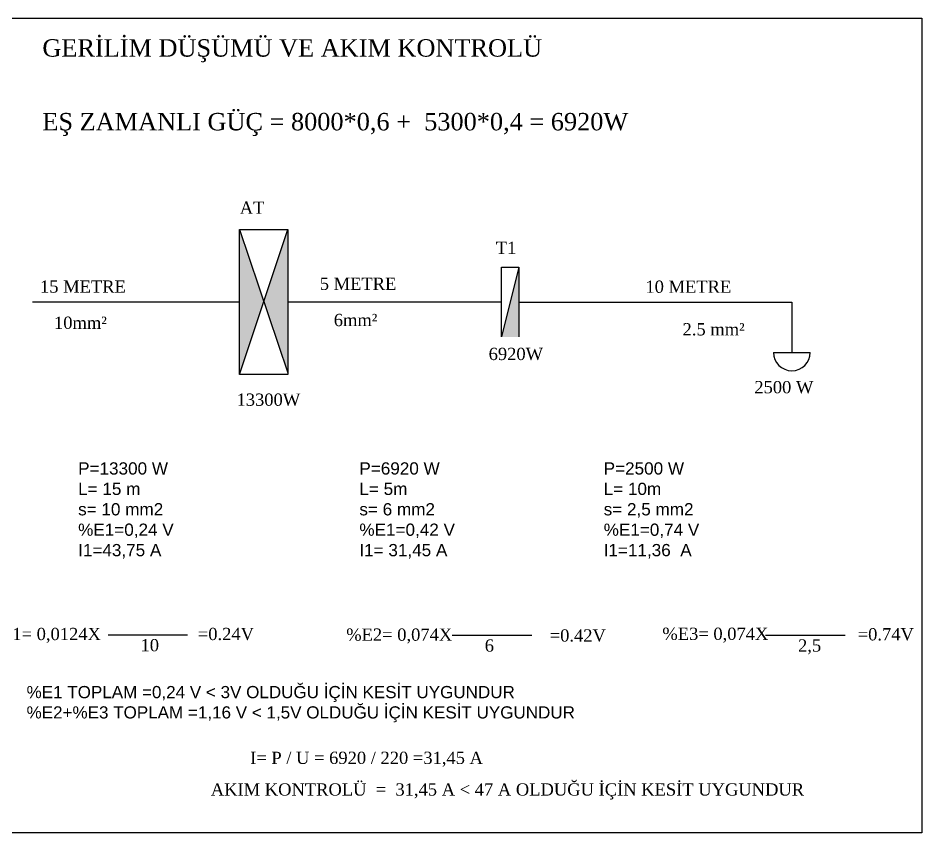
# Model space of a CAD drawing. Header units: millimetres. Extents: x 1527 to 1731, y 654 to 738.
# Drawn here: x 1626.7 to 1678.6, y 653.5 to 700.3 of the extents above; entities that cross this region are included whole.
import ezdxf

# ---------------------------------------------------------------- set-up
doc = ezdxf.new("R2010")
doc.units = ezdxf.units.MM
doc.styles.get("Standard").update_dxf_attribs({"font": 'arial.ttf'})

msp = doc.modelspace()

# ---------------------------------------------------------------- hatches: boundary and pattern name
h = msp.add_hatch(color=256)
h.paths.add_polyline_path([(1639.436, 688.191), (1639.436, 679.864), (1640.83, 684.052)])
h.paths.add_polyline_path([(1640.83, 684.052), (1642.208, 679.963), (1642.208, 688.191), (1642.208, 688.191)])
msp.add_hatch(color=256).paths.add_polyline_path([(1640.83, 684.052), (1642.208, 679.963), (1642.208, 688.191), (1642.208, 688.191)])
h = msp.add_hatch(color=256)
h.dxf.hatch_style = 1
h.paths.add_polyline_path([(1655.472, 686.031), (1654.472, 682.03), (1655.472, 682.03)])

# ---------------------------------------------------------------- linework, layer by layer
for p, q in [((1639.436, 679.864), (1642.208, 688.191)), ((1639.436, 688.191), (1642.208, 679.963)), ((1654.472, 684.031), (1654.472, 686.031)), ((1654.472, 686.031), (1655.472, 686.031)), ((1655.472, 686.031), (1654.472, 682.03)), ((1655.472, 686.031), (1655.472, 682.03)), ((1639.436, 684.027), (1627.548, 684.027)), ((1654.472, 684.027), (1642.208, 684.027)), ((1654.472, 682.03), (1654.472, 684.031)), ((1655.472, 684.018), (1671.155, 684.018)), ((1671.155, 684.018), (1671.155, 681.14)), ((1670.1, 681.14), (1671.155, 681.14)), ((1671.155, 681.14), (1672.21, 681.14)), ((1631.89, 664.919), (1636.453, 664.919)), ((1651.654, 664.9), (1656.217, 664.9)), ((1669.647, 664.9), (1674.21, 664.9))]:
    msp.add_line(p, q)
for points in [[(1624.087, 700.336), (1678.623, 700.336), (1678.623, 653.542), (1624.087, 653.542)], [(1639.436, 679.864), (1639.436, 688.191), (1642.208, 688.191), (1642.208, 679.864)]]:
    msp.add_lwpolyline(points, close=True)
msp.add_arc((1671.155, 681.14), 1.055, 180, 0)

# ---------------------------------------------------------------- texts
at = {"attachment_point": 1}
for s, width, gutter_width, heights, insert, char_height in [('{\\fTimes New Roman|b0|i0|c162|p18;GERİLİM DÜŞÜMÜ VE AKIM KONTROLÜ}', 42.46117, 0.879, [0.732], (1628.114, 699.121), 1), ('{\\fTimes New Roman|b0|i0|c162|p18;EŞ ZAMANLI GÜÇ = 8000*0,6 +  5300*0,4 = 6920W}', 42.46117, 0.879, [1.754], (1628.114, 694.887), 1), ('{\\fTimes New Roman|b0|i0|c162|p18;AT}', 6.63551, 0.879, [0], (1639.45, 689.798), 0.70341), ('{\\fTimes New Roman|b0|i0|c162|p18;T1\\fMS Shell Dlg 2|b0|i0|c162|p0;\\H0.70833x;\\P\\fTimes New Roman|b0|i0|c162|p18;\\H1.41177x;    }', 6.63551, 0.879, [0], (1654.153, 687.497), 0.70341), ('{\\fTimes New Roman|b0|i0|c162|p18;15 METRE    }', 6.63551, 0.879, [0], (1627.981, 685.271), 0.70341), ('{\\fTimes New Roman|b0|i0|c162|p18;5 METRE    }', 6.63551, 0.879, [0], (1644.046, 685.428), 0.70341), ('{\\fTimes New Roman|b0|i0|c162|p18;10 METRE    }', 6.63551, 0.879, [0], (1662.745, 685.261), 0.70341), ('{\\fTimes New Roman|b0|i0|c162|p18;10mm²\\fMS Shell Dlg 2|b0|i0|c162|p0;\\H0.70833x;\\P\\fTimes New Roman|b0|i0|c162|p18;\\H1.41177x;    }', 6.63551, 0.879, [0], (1628.784, 683.192), 0.70341), ('{\\fTimes New Roman|b0|i0|c162|p18;6mm²\\fMS Shell Dlg 2|b0|i0|c162|p0;\\H0.70833x;\\P\\fTimes New Roman|b0|i0|c162|p18;\\H1.41177x;    }', 6.63551, 0.879, [0], (1644.848, 683.35), 0.70341), ('{\\fTimes New Roman|b0|i0|c162|p18;2.5 mm²\\fMS Shell Dlg 2|b0|i0|c162|p0;\\H0.70833x;\\P\\fTimes New Roman|b0|i0|c162|p18;\\H1.41177x;    }', 6.63551, 0.879, [0], (1664.878, 682.817), 0.70341), ('{\\fTimes New Roman|b0|i0|c162|p18;6920W    }', 6.63551, 0.879, [0], (1653.742, 681.401), 0.70341), ('{\\fTimes New Roman|b0|i0|c162|p18;2500 W  }', 6.63551, 0.879, [0], (1668.999, 679.493), 0.70341), ('{\\fTimes New Roman|b0|i0|c162|p18;13300W    }', 6.63551, 0.879, [0], (1639.265, 678.775), 0.70341), ('P=13300 W\\PL= 15 m\\Ps= 10 mm2\\P%E1=0,24 V\\PI1=43,75 A', 7.403, 10.589, [0], (1630.168, 674.825), 0.7034), ('P=6920 W\\PL= 5m\\Ps= 6 mm2\\P%E1=0,42 V\\PI1= 31,45 A', 7.403, 10.589, [0], (1646.319, 674.825), 0.7034), ('P=2500 W\\PL= 10m\\Ps= 2,5 mm2\\P%E1=0,74 V\\PI1=11,36  A', 7.403, 10.589, [0], (1660.348, 674.825), 0.7034), ('{\\fTimes New Roman|b0|i0|c162|p18;%E1= 0,0124X   }', 6.63551, 0.879, [0], (1624.857, 665.318), 0.70341), ('{\\fTimes New Roman|b0|i0|c162|p18;=0.24V   }', 6.63551, 0.879, [0], (1637.043, 665.319), 0.70341), ('{\\fTimes New Roman|b0|i0|c162|p18;%E2= 0,074X   }', 6.63551, 0.879, [0], (1645.562, 665.281), 0.70341), ('{\\fTimes New Roman|b0|i0|c162|p18;=0.42V   }', 6.63551, 0.879, [0], (1657.249, 665.233), 0.70341), ('{\\fTimes New Roman|b0|i0|c162|p18;%E3= 0,074X   }', 6.63551, 0.879, [0], (1663.718, 665.33), 0.70341), ('{\\fTimes New Roman|b0|i0|c162|p18;=0.74V   }', 6.63551, 0.879, [0], (1674.934, 665.301), 0.70341), ('{\\fTimes New Roman|b0|i0|c162|p18;10}', 1.88351, 0.879, [0], (1633.752, 664.675), 0.70341), ('{\\fTimes New Roman|b0|i0|c162|p18;6}', 1.88351, 0.879, [0], (1653.516, 664.656), 0.70341), ('{\\fTimes New Roman|b0|i0|c162|p18;2,5}', 1.88351, 0.879, [0], (1671.509, 664.657), 0.70341), ('%E1 TOPLAM =0,24 V < 3V OLDUĞU İÇİN KESİT UYGUNDUR\\P%E2+%E3 TOPLAM =1,16 V < 1,5V OLDUĞU İÇİN KESİT UYGUNDUR', 85.22617, 10.589, [5.658], (1627.208, 661.98), 0.7), ('{\\fTimes New Roman|b0|i0|c162|p18;I= P / U = 6920 / 220 =31,45 A}', 18.13611, 0.879, [0], (1640.048, 658.207), 0.70341), ('{\\fTimes New Roman|b0|i0|c162|p18;AKIM KONTROLÜ  =  31,45 A < 47 A OLDUĞU İÇİN KESİT UYGUNDUR}', 35.17151, 0.879, [0], (1637.786, 656.39), 0.70341)]:
    msp.add_mtext_dynamic_manual_height_columns(s, width=width, gutter_width=gutter_width, heights=heights, dxfattribs=dict(at, insert=insert, char_height=char_height))

doc.saveas('drawing.dxf')
